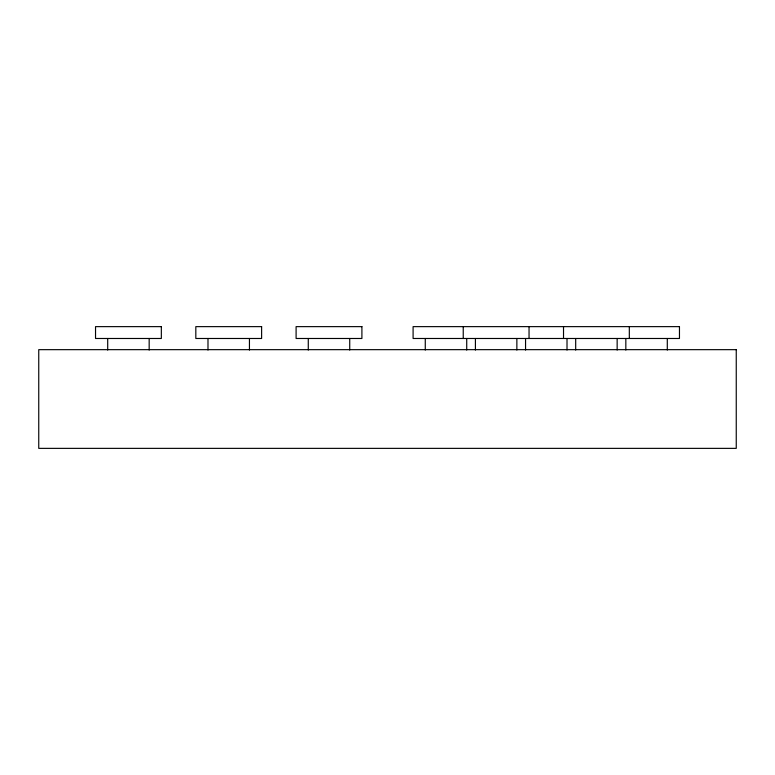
<?xml version="1.0" encoding="UTF-8"?>
<svg xmlns="http://www.w3.org/2000/svg" width="775" height="775" viewBox="0 0 775 775"><rect width="100%" height="100%" fill="white"/><g stroke="black" fill="none" stroke-linecap="round" stroke-linejoin="round"><path stroke-width="1.16" d="M667.294 338.481L667.294 350.067M629.319 326.633L629.319 338.481M625.832 338.481L625.832 350.067M617.152 338.481L617.152 350.067M575.689 338.481L575.689 350.067M567.009 338.481L567.009 350.067M563.522 326.633L563.522 338.481M529.044 326.633L529.044 338.481M525.557 338.481L525.557 350.067M516.867 338.481L516.867 350.067M475.414 338.481L475.414 350.067M466.724 338.481L466.724 350.067M463.237 326.633L463.237 338.481M425.272 338.481L425.272 350.067M349.728 338.481L349.728 350.067M308.276 338.481L308.276 350.067M249.443 338.481L249.443 350.067M207.991 338.481L207.991 350.067M149.168 338.481L149.168 350.067M107.706 338.481L107.706 350.067M161.336 326.633L95.538 326.633L95.538 338.481L161.336 338.481L161.336 326.633M261.621 326.633L195.823 326.633L195.823 338.481L261.621 338.481L261.621 326.633M361.906 326.633L296.098 326.633L296.098 338.481L361.906 338.481L361.906 326.633M679.462 326.633L413.094 326.633L413.094 338.481L679.462 338.481L679.462 326.633M736.25 349.661L38.75 349.661L38.75 448.367L736.25 448.367L736.25 349.661"/></g></svg>
